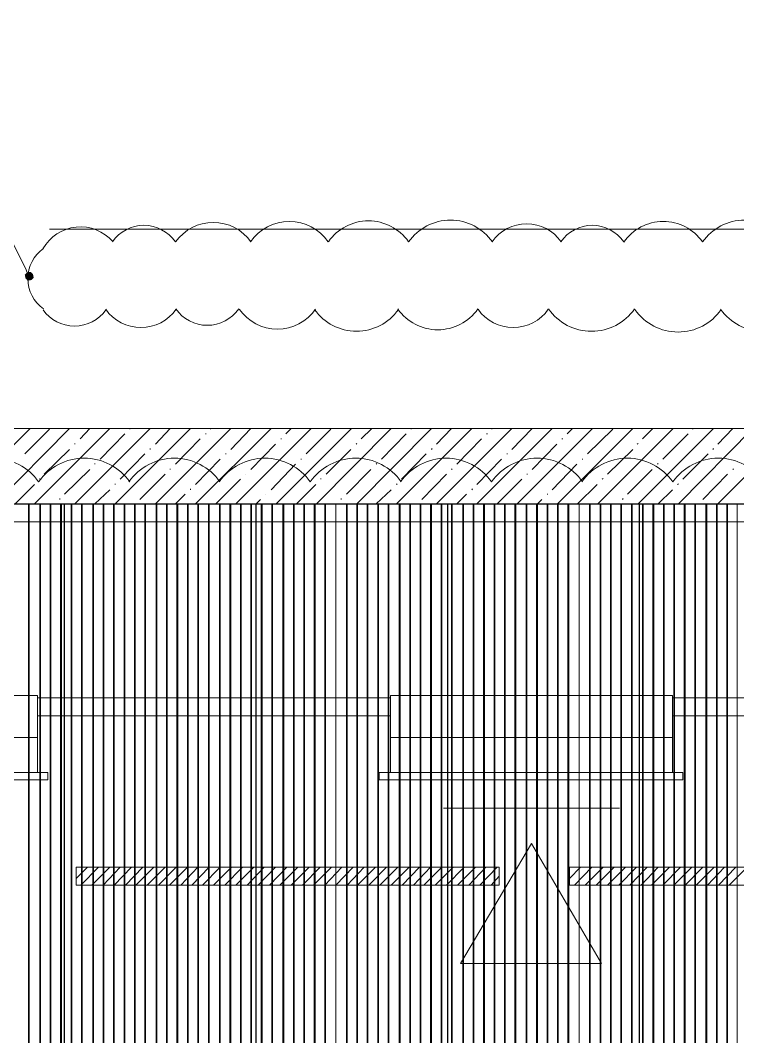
# Model space of a CAD drawing. Header units: millimetres. Extents: x -356862 to 418287, y 0 to 839748.
# Drawn here: x 380157 to 382239, y 762703 to 765652 of the extents above; entities that cross this region are included whole.
import ezdxf

# ---------------------------------------------------------------- set-up
doc = ezdxf.new("R2010")
doc.units = ezdxf.units.MM
doc.layers.add('PDF _Геометрия', color=7, linetype='Continuous', true_color=0xbababa)
doc.layers.add('PDF _Сплошная заливка', color=7, linetype='Continuous', true_color=0xf50000)

msp = doc.modelspace()

# ---------------------------------------------------------------- linework, layer by layer
at = {"layer": 'PDF _Геометрия', "color": 1, "lineweight": 20}
msp.add_lwpolyline([(380176.9257, 764920.1872), (380172.5959, 764933.1769), (379808.8845, 765651.9398), (379553.4206, 765651.9398), (379191.8742, 765651.9398)], dxfattribs=at)
for points in [[(382380.2516, 765009.0975, 0.520539885), (382137.3001, 765009.0975, 0.520539952), (381908.4042, 765008.46)], [(380474.8343, 764312.9116, 0.520539955), (380210.6022, 764312.9116, 0.520539955), (379946.4675, 764312.9116)], [(381262.9075, 764312.9116, 0.520539955), (380998.6754, 764312.9116, 0.520539955), (380734.5407, 764312.9116)], [(381789.0109, 764312.9116, 0.520539955), (381524.7788, 764312.9116, 0.520539955), (381260.6452, 764312.9116)], [(382315.1154, 764312.9116, 0.520539955), (382050.8833, 764312.9116, 0.520539955), (381786.7486, 764312.9116)]]:
    msp.add_lwpolyline(points, format="xyb", dxfattribs=at)
at = {"layer": 'PDF _Геометрия', "color": 251, "lineweight": 20, "true_color": 0x545454}
msp.add_lwpolyline([(385981.1526, 763911.3212), (385981.1526, 763935.1357), (385981.1526, 765045.7542), (385885.8948, 765045.7542), (380241.8742, 765045.7542)], dxfattribs=at)
at = {"layer": 'PDF _Геометрия', "color": 7, "lineweight": 5}
msp.add_lwpolyline([(387093.9361, 764467.713), (387005.1732, 764467.713), (379546.9257, 764467.713), (379510.1216, 764614.9295), (379436.5134, 764318.3315), (379399.7093, 764467.713), (371939.2969, 764467.713), (371850.534, 764467.713)], dxfattribs=at)
at = {"layer": 'PDF _Геометрия', "color": 7, "lineweight": 30}
msp.add_lwpolyline([(372246.7196, 764467.713), (372246.7196, 764249.0532), (387005.1732, 764249.0532)], dxfattribs=at)
at = {"layer": 'PDF _Геометрия', "color": 8, "lineweight": 9, "true_color": 0x808080}
for points in [[(379966.9257, 764249.0532), (380185.5855, 764467.713)], [(380083.833, 764249.0532), (380300.3278, 764467.713)], [(380170.4309, 764394.1047), (380241.8742, 764465.548)], [(380198.5752, 764249.0532), (380417.235, 764467.713)], [(380315.4824, 764249.0532), (380534.1422, 764467.713)], [(380330.6371, 764437.4037), (380358.7814, 764467.713)], [(380389.0907, 764378.9501), (380460.534, 764452.5584)], [(380432.3897, 764249.0532), (380651.0495, 764467.713)], [(380475.6886, 764465.548), (380475.6886, 764467.713)], [(380549.2969, 764249.0532), (380767.9567, 764467.713)], [(380549.2969, 764422.2491), (380592.5959, 764467.713)], [(380666.2041, 764249.0532), (380884.8639, 764467.713)], [(380694.3484, 764452.5584), (380696.5134, 764452.5584)], [(380709.5031, 764465.548), (380709.5031, 764467.713)], [(380767.9567, 764407.0944), (380826.4103, 764467.713)], [(380783.1113, 764249.0532), (381001.7711, 764467.713)], [(380900.0185, 764249.0532), (381118.6783, 764467.713)], [(380928.1629, 764452.5584), (380943.3175, 764467.713)], [(380986.6165, 764394.1047), (381058.0598, 764465.548)], [(381016.9257, 764249.0532), (381233.4206, 764467.713)], [(381133.833, 764249.0532), (381350.3278, 764467.713)], [(381146.8227, 764437.4037), (381177.1319, 764467.713)], [(381205.2763, 764378.9501), (381276.7196, 764452.5584)], [(381248.5752, 764249.0532), (381467.235, 764467.713)], [(381291.8742, 764465.548), (381291.8742, 764467.713)], [(381365.4824, 764249.0532), (381584.1422, 764467.713)], [(381365.4824, 764422.2491), (381408.7814, 764467.713)], [(381482.3897, 764249.0532), (381701.0495, 764467.713)], [(381510.534, 764452.5584), (381512.6989, 764452.5584)], [(381525.6886, 764465.548), (381525.6886, 764467.713)], [(381584.1422, 764407.0944), (381642.5959, 764467.713)], [(381599.2969, 764249.0532), (381817.9567, 764467.713)], [(381716.2041, 764249.0532), (381934.8639, 764467.713)], [(381744.3484, 764452.5584), (381759.5031, 764467.713)], [(381802.802, 764394.1047), (381876.4103, 764465.548)], [(381833.1113, 764249.0532), (382051.7711, 764467.713)], [(381950.0185, 764249.0532), (382168.6783, 764467.713)], [(381963.0082, 764437.4037), (381993.3175, 764467.713)], [(382021.4618, 764378.9501), (382095.0701, 764452.5584)], [(382066.9257, 764249.0532), (382283.4206, 764467.713)], [(382108.0598, 764465.548), (382110.2247, 764467.713)], [(382181.668, 764249.0532), (382400.3278, 764467.713)], [(382181.668, 764422.2491), (382224.967, 764467.713)], [(380315.4824, 764422.2491), (380315.4824, 764424.414)], [(380607.7505, 764363.7955), (380679.1938, 764437.4037)], [(380826.4103, 764348.6408), (380897.8536, 764422.2491)], [(380913.0082, 764437.4037), (380915.1732, 764437.4037)], [(381131.668, 764422.2491), (381133.833, 764424.414)], [(381423.9361, 764363.7955), (381495.3794, 764437.4037)], [(381642.5959, 764348.6408), (381714.0391, 764422.2491)], [(381729.1938, 764437.4037), (381731.3587, 764437.4037)], [(381947.8536, 764422.2491), (381950.0185, 764424.414)], [(380226.7196, 764335.6511), (380300.3278, 764407.0944)], [(380447.5443, 764320.4965), (380518.9876, 764394.1047)], [(380534.1422, 764407.0944), (380534.1422, 764409.2594)], [(380752.802, 764394.1047), (380754.967, 764394.1047)], [(381045.0701, 764335.6511), (381116.5134, 764407.0944)], [(381263.7299, 764320.4965), (381335.1732, 764394.1047)], [(381350.3278, 764407.0944), (381352.4928, 764409.2594)], [(381568.9876, 764394.1047), (381571.1526, 764394.1047)], [(381861.2556, 764335.6511), (381934.8639, 764407.0944)], [(382079.9154, 764320.4965), (382153.5237, 764394.1047)], [(382166.5134, 764407.0944), (382168.6783, 764409.2594)], [(380373.9361, 764363.7955), (380373.9361, 764365.9604)], [(380666.2041, 764305.3419), (380737.6474, 764378.9501)], [(380884.8639, 764290.1872), (380956.3072, 764363.7955)], [(380971.4618, 764378.9501), (380973.6268, 764378.9501)], [(381190.1216, 764363.7955), (381192.2866, 764365.9604)], [(381482.3897, 764305.3419), (381553.833, 764378.9501)], [(381701.0495, 764290.1872), (381772.4928, 764363.7955)], [(381787.6474, 764378.9501), (381789.8123, 764378.9501)], [(382006.3072, 764363.7955), (382008.4721, 764365.9604)], [(380213.7299, 764320.4965), (380213.7299, 764322.6614)], [(380285.1732, 764277.1975), (380358.7814, 764348.6408)], [(380503.833, 764262.0429), (380577.4412, 764335.6511)], [(380592.5959, 764348.6408), (380592.5959, 764350.8058)], [(380811.2556, 764335.6511), (380811.2556, 764335.6511)], [(381029.9154, 764320.4965), (381029.9154, 764322.6614)], [(381103.5237, 764277.1975), (381174.967, 764348.6408)], [(381322.1835, 764262.0429), (381393.6268, 764335.6511)], [(381408.7814, 764348.6408), (381410.9464, 764350.8058)], [(381627.4412, 764335.6511), (381629.6062, 764335.6511)], [(381846.101, 764320.4965), (381848.266, 764322.6614)], [(381919.7093, 764277.1975), (381991.1526, 764348.6408)], [(382138.369, 764262.0429), (382209.8123, 764335.6511)], [(382224.967, 764348.6408), (382227.1319, 764350.8058)], [(380142.2866, 764249.0532), (380198.5752, 764305.3419)], [(380432.3897, 764305.3419), (380432.3897, 764307.5068)], [(380724.6577, 764249.0532), (380796.101, 764320.4965)], [(380958.4721, 764249.0532), (381014.7608, 764305.3419)], [(381248.5752, 764305.3419), (381250.7402, 764307.5068)], [(381540.8433, 764249.0532), (381612.2866, 764320.4965)], [(381774.6577, 764249.0532), (381830.9464, 764305.3419)], [(382064.7608, 764305.3419), (382066.9257, 764307.5068)], [(380272.1835, 764262.0429), (380272.1835, 764264.2078)], [(380373.9361, 764249.0532), (380417.235, 764290.1872)], [(380607.7505, 764249.0532), (380635.8948, 764277.1975)], [(380651.0495, 764290.1872), (380651.0495, 764292.3522)], [(380869.7093, 764277.1975), (380869.7093, 764277.1975)], [(381088.369, 764262.0429), (381088.369, 764264.2078)], [(381190.1216, 764249.0532), (381233.4206, 764290.1872)], [(381423.9361, 764249.0532), (381452.0804, 764277.1975)], [(381467.235, 764290.1872), (381469.4, 764292.3522)], [(381685.8948, 764277.1975), (381688.0598, 764277.1975)], [(381904.5546, 764262.0429), (381906.7196, 764264.2078)], [(382008.4721, 764249.0532), (382049.6062, 764290.1872)], [(380490.8433, 764249.0532), (380490.8433, 764249.0532)], [(380841.5649, 764249.0532), (380854.5546, 764262.0429)], [(381307.0288, 764249.0532), (381307.0288, 764249.0532)], [(381657.7505, 764249.0532), (381670.7402, 764262.0429)], [(382125.3794, 764249.0532), (382125.3794, 764249.0532)]]:
    msp.add_lwpolyline(points, dxfattribs=at)
at = {"layer": 'PDF _Геометрия', "color": 150, "lineweight": 30, "true_color": 0x0080ff}
msp.add_lwpolyline([(382341.8742, 764249.0532), (382341.8742, 760278.5377), (375448.6783, 760278.5377), (375448.6783, 764249.0532)], close=True, dxfattribs=at)
at = {"layer": 'PDF _Геометрия', "color": 252, "lineweight": 18, "true_color": 0x989898}
for points in [[(375706.3072, 763686.1666), (375604.5546, 763686.1666), (375578.5752, 763686.1666), (375578.5752, 764197.0944), (375604.5546, 764197.0944), (375604.5546, 764249.0532), (383032.4928, 764249.0532), (383032.4928, 764197.0944), (375604.5546, 764197.0944), (375604.5546, 764249.0532), (375528.7814, 764249.0532), (375528.7814, 763634.2078), (375604.5546, 763634.2078), (375604.5546, 763686.1666)], [(380207.235, 763686.1666), (381231.2556, 763686.1666)], [(382049.6062, 763686.1666), (383032.4928, 763686.1666), (383032.4928, 763634.2078), (382049.6062, 763634.2078)], [(380207.235, 763634.2078), (381231.2556, 763634.2078)], [(380207.235, 763469.6718), (380207.235, 763571.4243)], [(381231.2556, 763571.4243), (381231.2556, 763469.6718)], [(382049.6062, 763469.6718), (382049.6062, 763571.4243)], [(381895.8948, 763365.7542), (381384.967, 763365.7542)]]:
    msp.add_lwpolyline(points, dxfattribs=at)
at = {"layer": 'PDF _Геометрия', "color": 254, "lineweight": 5, "true_color": 0xdcdcdc}
for points in [[(380181.2556, 760278.5377), (380181.2556, 764249.0532)], [(380215.8948, 760278.5377), (380215.8948, 764249.0532)], [(380246.2041, 760278.5377), (380246.2041, 764249.0532)], [(380276.5134, 760278.5377), (380276.5134, 764249.0532)], [(380304.6577, 760278.5377), (380304.6577, 764249.0532)], [(380334.967, 760278.5377), (380334.967, 764249.0532)], [(380369.6062, 760278.5377), (380369.6062, 764249.0532)], [(380399.9154, 760278.5377), (380399.9154, 764249.0532)], [(380430.2247, 760278.5377), (380430.2247, 764249.0532)], [(380458.369, 760278.5377), (380458.369, 764249.0532)], [(380488.6783, 760278.5377), (380488.6783, 764249.0532)], [(380518.9876, 760278.5377), (380518.9876, 764249.0532)], [(380553.6268, 760278.5377), (380553.6268, 764249.0532)], [(380583.9361, 760278.5377), (380583.9361, 764249.0532)], [(380614.2453, 760278.5377), (380614.2453, 764249.0532)], [(380642.3897, 760278.5377), (380642.3897, 764249.0532)], [(380672.6989, 760278.5377), (380672.6989, 764249.0532)], [(380703.0082, 760278.5377), (380703.0082, 764249.0532)], [(380737.6474, 760278.5377), (380737.6474, 764249.0532)], [(380767.9567, 760278.5377), (380767.9567, 764249.0532)], [(380798.266, 760278.5377), (380798.266, 764249.0532)], [(380826.4103, 760278.5377), (380826.4103, 764249.0532)], [(380856.7196, 760278.5377), (380856.7196, 764249.0532)], [(380887.0288, 760278.5377), (380887.0288, 764249.0532)], [(380921.668, 760278.5377), (380921.668, 764249.0532)], [(380951.9773, 760278.5377), (380951.9773, 764249.0532)], [(380982.2866, 760278.5377), (380982.2866, 764249.0532)], [(381010.4309, 760278.5377), (381010.4309, 764249.0532)], [(381040.7402, 760278.5377), (381040.7402, 764249.0532)], [(381073.2144, 760278.5377), (381073.2144, 764249.0532)], [(381105.6886, 760278.5377), (381105.6886, 764249.0532)], [(381135.9979, 760278.5377), (381135.9979, 764249.0532)], [(381164.1422, 760278.5377), (381164.1422, 764249.0532)], [(381194.4515, 760278.5377), (381194.4515, 764249.0532)], [(381224.7608, 760278.5377), (381224.7608, 764249.0532)], [(381259.4, 760278.5377), (381259.4, 764249.0532)], [(381289.7093, 760278.5377), (381289.7093, 764249.0532)], [(381320.0185, 760278.5377), (381320.0185, 764249.0532)], [(381348.1629, 760278.5377), (381348.1629, 764249.0532)], [(381378.4721, 760278.5377), (381378.4721, 764249.0532)], [(381408.7814, 760278.5377), (381408.7814, 764249.0532)], [(381443.4206, 760278.5377), (381443.4206, 764249.0532)], [(381473.7299, 760278.5377), (381473.7299, 764249.0532)], [(381504.0391, 760278.5377), (381504.0391, 764249.0532)], [(381532.1835, 760278.5377), (381532.1835, 764249.0532)], [(381562.4928, 760278.5377), (381562.4928, 764249.0532)], [(381592.802, 760278.5377), (381592.802, 764249.0532)], [(381627.4412, 760278.5377), (381627.4412, 764249.0532)], [(381657.7505, 760278.5377), (381657.7505, 764249.0532)], [(381688.0598, 760278.5377), (381688.0598, 764249.0532)], [(381716.2041, 760278.5377), (381716.2041, 764249.0532)], [(381746.5134, 760278.5377), (381746.5134, 764249.0532)], [(381778.9876, 760278.5377), (381778.9876, 764249.0532)], [(381811.4618, 760278.5377), (381811.4618, 764249.0532)], [(381841.7711, 760278.5377), (381841.7711, 764249.0532)], [(381869.9154, 760278.5377), (381869.9154, 764249.0532)], [(381900.2247, 760278.5377), (381900.2247, 764249.0532)], [(381930.534, 760278.5377), (381930.534, 764249.0532)], [(381965.1732, 760278.5377), (381965.1732, 764249.0532)], [(381995.4824, 760278.5377), (381995.4824, 764249.0532)], [(382025.7917, 760278.5377), (382025.7917, 764249.0532)], [(382053.9361, 760278.5377), (382053.9361, 764249.0532)], [(382084.2453, 760278.5377), (382084.2453, 764249.0532)], [(382114.5546, 760278.5377), (382114.5546, 764249.0532)], [(382149.1938, 760278.5377), (382149.1938, 764249.0532)], [(382179.5031, 760278.5377), (382179.5031, 764249.0532)], [(382209.8123, 760278.5377), (382209.8123, 764249.0532)], [(382237.9567, 760278.5377), (382237.9567, 764249.0532)]]:
    msp.add_lwpolyline(points, dxfattribs=at)
for points in [[(380183.4206, 764249.0532), (380183.4206, 760278.5377)], [(380213.7299, 764249.0532), (380213.7299, 760278.5377)], [(380244.0391, 764249.0532), (380244.0391, 760278.5377)], [(380274.3484, 764249.0532), (380274.3484, 760278.5377)], [(380306.8227, 764249.0532), (380306.8227, 760278.5377)], [(380337.1319, 764249.0532), (380337.1319, 760278.5377)], [(380367.4412, 764249.0532), (380367.4412, 760278.5377)], [(380397.7505, 764249.0532), (380397.7505, 760278.5377)], [(380428.0598, 764249.0532), (380428.0598, 760278.5377)], [(380460.534, 764249.0532), (380460.534, 760278.5377)], [(380490.8433, 764249.0532), (380490.8433, 760278.5377)], [(380521.1526, 764249.0532), (380521.1526, 760278.5377)], [(380551.4618, 764249.0532), (380551.4618, 760278.5377)], [(380581.7711, 764249.0532), (380581.7711, 760278.5377)], [(380612.0804, 764249.0532), (380612.0804, 760278.5377)], [(380644.5546, 764249.0532), (380644.5546, 760278.5377)], [(380674.8639, 764249.0532), (380674.8639, 760278.5377)], [(380705.1732, 764249.0532), (380705.1732, 760278.5377)], [(380735.4824, 764249.0532), (380735.4824, 760278.5377)], [(380765.7917, 764249.0532), (380765.7917, 760278.5377)], [(380796.101, 764249.0532), (380796.101, 760278.5377)], [(380828.5752, 764249.0532), (380828.5752, 760278.5377)], [(380858.8845, 764249.0532), (380858.8845, 760278.5377)], [(380889.1938, 764249.0532), (380889.1938, 760278.5377)], [(380919.5031, 764249.0532), (380919.5031, 760278.5377)], [(380949.8123, 764249.0532), (380949.8123, 760278.5377)], [(380980.1216, 764249.0532), (380980.1216, 760278.5377)], [(381012.5959, 764249.0532), (381012.5959, 760278.5377)], [(381042.9051, 764249.0532), (381042.9051, 760278.5377)], [(381073.2144, 764249.0532), (381073.2144, 760278.5377)], [(381103.5237, 764249.0532), (381103.5237, 760278.5377)], [(381133.833, 764249.0532), (381133.833, 760278.5377)], [(381166.3072, 764249.0532), (381166.3072, 760278.5377)], [(381196.6165, 764249.0532), (381196.6165, 760278.5377)], [(381226.9257, 764249.0532), (381226.9257, 760278.5377)], [(381257.235, 764249.0532), (381257.235, 760278.5377)], [(381287.5443, 764249.0532), (381287.5443, 760278.5377)], [(381317.8536, 764249.0532), (381317.8536, 760278.5377)], [(381350.3278, 764249.0532), (381350.3278, 760278.5377)], [(381380.6371, 764249.0532), (381380.6371, 760278.5377)], [(381410.9464, 764249.0532), (381410.9464, 760278.5377)], [(381441.2556, 764249.0532), (381441.2556, 760278.5377)], [(381471.5649, 764249.0532), (381471.5649, 760278.5377)], [(381501.8742, 764249.0532), (381501.8742, 760278.5377)], [(381534.3484, 764249.0532), (381534.3484, 760278.5377)], [(381564.6577, 764249.0532), (381564.6577, 760278.5377)], [(381594.967, 764249.0532), (381594.967, 760278.5377)], [(381625.2763, 764249.0532), (381625.2763, 760278.5377)], [(381655.5855, 764249.0532), (381655.5855, 760278.5377)], [(381685.8948, 764249.0532), (381685.8948, 760278.5377)], [(381718.369, 764249.0532), (381718.369, 760278.5377)], [(381748.6783, 764249.0532), (381748.6783, 760278.5377)], [(381778.9876, 764249.0532), (381778.9876, 760278.5377)], [(381809.2969, 764249.0532), (381809.2969, 760278.5377)], [(381839.6062, 764249.0532), (381839.6062, 760278.5377)], [(381872.0804, 764249.0532), (381872.0804, 760278.5377)], [(381902.3897, 764249.0532), (381902.3897, 760278.5377)], [(381932.6989, 764249.0532), (381932.6989, 760278.5377)], [(381963.0082, 764249.0532), (381963.0082, 760278.5377)], [(381993.3175, 764249.0532), (381993.3175, 760278.5377)], [(382023.6268, 764249.0532), (382023.6268, 760278.5377)], [(382056.101, 764249.0532), (382056.101, 760278.5377)], [(382086.4103, 764249.0532), (382086.4103, 760278.5377)], [(382116.7196, 764249.0532), (382116.7196, 760278.5377)], [(382147.0288, 764249.0532), (382147.0288, 760278.5377)], [(382177.3381, 764249.0532), (382177.3381, 760278.5377)], [(382207.6474, 764249.0532), (382207.6474, 760278.5377)]]:
    msp.add_lwpolyline(points, close=True, dxfattribs=at)
at = {"layer": 'PDF _Геометрия', "color": 150, "lineweight": 30, "true_color": 0x0080ff}
for points in [[(380285.1732, 760278.5377), (380285.1732, 764249.0532)], [(380841.5649, 760278.5377), (380841.5649, 764249.0532)], [(381397.9567, 760278.5377), (381397.9567, 764249.0532)], [(381954.3484, 760278.5377), (381954.3484, 764249.0532)]]:
    msp.add_lwpolyline(points, dxfattribs=at)
at = {"layer": 'PDF _Геометрия', "color": 252, "lineweight": 18, "true_color": 0x989898}
for points in [[(380207.235, 763692.6614), (380207.235, 763571.4243), (379388.8845, 763571.4243), (379388.8845, 763692.6614)], [(382049.6062, 763692.6614), (382049.6062, 763571.4243), (381231.2556, 763571.4243), (381231.2556, 763692.6614)], [(380237.5443, 763448.0223), (379358.5752, 763448.0223), (379358.5752, 763469.6718), (380237.5443, 763469.6718)], [(382079.9154, 763448.0223), (381198.7814, 763448.0223), (381198.7814, 763469.6718), (382079.9154, 763469.6718)], [(381843.9361, 762915.445), (381640.4309, 763264.0017), (381434.7608, 762915.445)]]:
    msp.add_lwpolyline(points, close=True, dxfattribs=at)
at = {"layer": 'PDF _Геометрия', "color": 92, "lineweight": 5, "true_color": 0x00dd00}
for points in [[(380319.8123, 763194.7233), (380319.8123, 763194.7233)], [(380319.8123, 763162.2491), (380352.2866, 763194.7233)], [(380332.802, 763142.7645), (380384.7608, 763194.7233)], [(380365.2763, 763142.7645), (380417.235, 763194.7233)], [(380397.7505, 763142.7645), (380447.5443, 763194.7233)], [(380430.2247, 763142.7645), (380480.0185, 763194.7233)], [(380462.6989, 763142.7645), (380512.4928, 763194.7233)], [(380493.0082, 763142.7645), (380544.967, 763194.7233)], [(380525.4824, 763142.7645), (380577.4412, 763194.7233)], [(380557.9567, 763142.7645), (380609.9154, 763194.7233)], [(380590.4309, 763142.7645), (380642.3897, 763194.7233)], [(380622.9051, 763142.7645), (380672.6989, 763194.7233)], [(380655.3794, 763142.7645), (380705.1732, 763194.7233)], [(380685.6886, 763142.7645), (380737.6474, 763194.7233)], [(380718.1629, 763142.7645), (380770.1216, 763194.7233)], [(380750.6371, 763142.7645), (380802.5959, 763194.7233)], [(380783.1113, 763142.7645), (380835.0701, 763194.7233)], [(380815.5855, 763142.7645), (380865.3794, 763194.7233)], [(380848.0598, 763142.7645), (380897.8536, 763194.7233)], [(380880.534, 763142.7645), (380930.3278, 763194.7233)], [(380910.8433, 763142.7645), (380962.802, 763194.7233)], [(380943.3175, 763142.7645), (380995.2763, 763194.7233)], [(380975.7917, 763142.7645), (381027.7505, 763194.7233)], [(381008.266, 763142.7645), (381060.2247, 763194.7233)], [(381040.7402, 763142.7645), (381090.534, 763194.7233)], [(381073.2144, 763142.7645), (381123.0082, 763194.7233)], [(381105.6886, 763142.7645), (381155.4824, 763194.7233)], [(381135.9979, 763142.7645), (381187.9567, 763194.7233)], [(381168.4721, 763142.7645), (381220.4309, 763194.7233)], [(381200.9464, 763142.7645), (381252.9051, 763194.7233)], [(381233.4206, 763142.7645), (381285.3794, 763194.7233)], [(381265.8948, 763142.7645), (381315.6886, 763194.7233)], [(381298.369, 763142.7645), (381348.1629, 763194.7233)], [(381328.6783, 763142.7645), (381380.6371, 763194.7233)], [(381361.1526, 763142.7645), (381413.1113, 763194.7233)], [(381393.6268, 763142.7645), (381445.5855, 763194.7233)], [(381426.101, 763142.7645), (381478.0598, 763194.7233)], [(381458.5752, 763142.7645), (381508.369, 763194.7233)], [(381491.0495, 763142.7645), (381540.8433, 763194.7233)], [(381750.8433, 763194.7233), (381750.8433, 763194.7233)], [(381750.8433, 763162.2491), (381783.3175, 763194.7233)], [(381765.9979, 763142.7645), (381815.7917, 763194.7233)], [(381796.3072, 763142.7645), (381848.266, 763194.7233)], [(381828.7814, 763142.7645), (381880.7402, 763194.7233)], [(381861.2556, 763142.7645), (381913.2144, 763194.7233)], [(381893.7299, 763142.7645), (381945.6886, 763194.7233)], [(381926.2041, 763142.7645), (381975.9979, 763194.7233)], [(381958.6783, 763142.7645), (382008.4721, 763194.7233)], [(381988.9876, 763142.7645), (382040.9464, 763194.7233)], [(382021.4618, 763142.7645), (382073.4206, 763194.7233)], [(382053.9361, 763142.7645), (382105.8948, 763194.7233)], [(382086.4103, 763142.7645), (382138.369, 763194.7233)], [(382118.8845, 763142.7645), (382170.8433, 763194.7233)], [(382151.3587, 763142.7645), (382201.1526, 763194.7233)], [(382183.833, 763142.7645), (382233.6268, 763194.7233)], [(382214.1422, 763142.7645), (382266.101, 763194.7233)], [(381523.5237, 763142.7645), (381547.3381, 763168.7439)]]:
    msp.add_lwpolyline(points, dxfattribs=at)
at = {"layer": 'PDF _Геометрия', "color": 92, "lineweight": 20, "true_color": 0x00dd00}
for points in [[(380319.8123, 763142.7645), (380319.8123, 763194.7233), (381547.3381, 763194.7233), (381547.3381, 763142.7645), (380319.8123, 763142.7645), (381547.3381, 763142.7645), (381547.3381, 763194.7233), (380319.8123, 763194.7233)], [(381750.8433, 763142.7645), (381750.8433, 763194.7233), (382978.369, 763194.7233), (382978.369, 763142.7645), (381750.8433, 763142.7645), (382978.369, 763142.7645), (382978.369, 763194.7233), (381750.8433, 763194.7233)]]:
    msp.add_lwpolyline(points, close=True, dxfattribs=at)
at = {"layer": 'PDF _Геометрия', "color": 1, "lineweight": 20}
for centre, radius, start, end in [((380717.2698, 764932.6913), 133.1443, 35.0024452, 144.9975548), ((380938.1033, 764930.5263), 137.4742, 35.0024387, 144.9975613), ((381167.5967, 764928.3614), 141.8041, 35.0024444, 144.9975556), ((381405.7509, 764924.0315), 148.299, 35.0024492, 144.9975508), ((381626.5845, 764939.1873), 122.3196, 35.0024339, 144.9975661), ((380331.8925, 764928.3613), 124.4846, 40.8691482, 150.869763), ((380515.9208, 764945.6821), 111.4948, 35.0024326, 144.9975674), ((381817.1076, 764945.6821), 111.4948, 35.0024326, 144.9975674), ((380286.4275, 764902.3809), 107.165, 125.0024543, 234.9975457), ((380314.5729, 764876.4004), 111.4948, 215.0024326, 324.9975674), ((380507.261, 764885.0613), 124.4846, 215.0024452, 324.9975548), ((380699.9491, 764878.5654), 111.4948, 215.0024326, 324.9975674), ((380903.4631, 764891.5562), 135.3093, 215.002449, 324.997551), ((381132.9564, 764898.051), 148.299, 215.0024492, 324.9975508), ((381368.9457, 764895.8861), 141.8041, 215.0024444, 324.9975556), ((381587.6143, 764885.0613), 124.4846, 215.0024452, 324.9975548), ((381814.9427, 764902.3809), 152.6289, 215.0024495, 324.9975505), ((382066.0866, 764900.216), 152.6289, 215.0024495, 324.9975505), ((382312.9018, 764900.216), 150.4639, 215.0024456, 324.9975544), ((380604.6869, 764220.3946), 161.2887, 35.002443, 144.997557)]:
    msp.add_arc(centre, radius, start, end, dxfattribs=at)
at = {"layer": 'PDF _Сплошная заливка', "color": 1, "transparency": 33554559}
for points in [[(380176.9257, 764920.1872), (380183.4206, 764909.3625), (380170.4309, 764913.6924)], [(380183.4206, 764909.3625), (380170.4309, 764913.6924), (380172.5959, 764902.8676)], [(380187.7505, 764922.3522), (380176.9257, 764920.1872), (380183.4206, 764909.3625)], [(380183.4206, 764909.3625), (380194.2453, 764915.8573), (380187.7505, 764922.3522)], [(380196.4103, 764905.0326), (380183.4206, 764909.3625), (380194.2453, 764915.8573)], [(380172.5959, 764902.8676), (380179.0907, 764896.3728), (380183.4206, 764909.3625)], [(380179.0907, 764896.3728), (380183.4206, 764909.3625), (380189.9154, 764898.5377)], [(380189.9154, 764898.5377), (380196.4103, 764905.0326), (380183.4206, 764909.3625)]]:
    msp.add_solid(points, dxfattribs=at)

doc.saveas('drawing.dxf')
